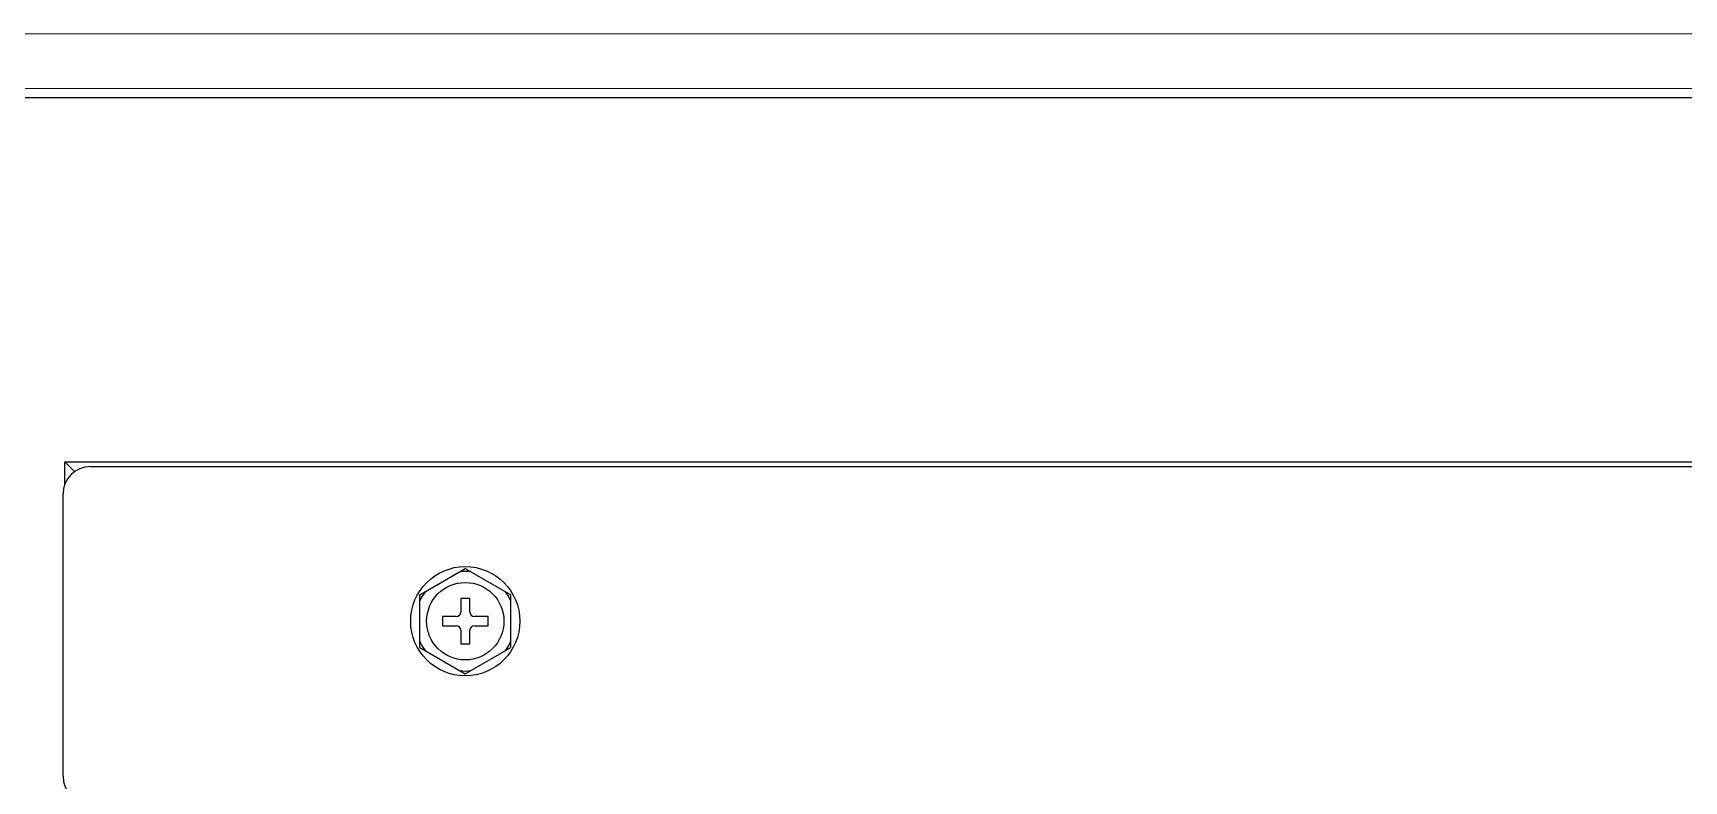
# Model space of a CAD drawing. Header units: millimetres. Extents: x 55614 to 110757, y -66981 to -47484.
# Drawn here: x 77694.9 to 77876.3, y -54546.2 to -54464.1 of the extents above; entities that cross this region are included whole.
import ezdxf

# ---------------------------------------------------------------- set-up
doc = ezdxf.new("R2010")
doc.units = ezdxf.units.MM
for name, color, linetype in [('2401-00437-S-M6-16HWM_0', 7, 'Continuous'), ('4212-62832_1_0', 7, 'Continuous'), ('4212-98011_2_3_0', 7, 'Continuous'), ('4212-Y040801_1_1_0', 7, 'Continuous'), ('4215-0412-2-1_0', 7, 'Continuous'), ('YT-50-01_AF0_1_B_0', 7, 'Continuous'), ('YT-50-01_AF0_2_B_0', 7, 'Continuous')]:
    doc.layers.add(name, color=color, linetype=linetype)
doc.layers.add('THICK', color=7, linetype='Continuous', lineweight=0)

# ---------------------------------------------------------------- blocks, each defined once
blk = doc.blocks.new('RU67I6756')
at = {"layer": '2401-00437-S-M6-16HWM_0', "color": 0, "linetype": 'Continuous'}
for p, q in [((24438.23, 16611.06), (24443.23, 16613.95)), ((24443.23, 16613.95), (24448.23, 16611.06)), ((24438.23, 16605.29), (24438.23, 16611.06)), ((24442.73, 16610.67), (24442.73, 16609.17)), ((24443.73, 16610.67), (24442.73, 16610.67)), ((24443.73, 16609.17), (24443.73, 16610.67)), ((24448.23, 16605.29), (24448.23, 16611.06)), ((24440.73, 16608.67), (24440.73, 16607.67)), ((24442.23, 16608.67), (24440.73, 16608.67)), ((24445.73, 16608.67), (24444.23, 16608.67)), ((24445.73, 16607.67), (24445.73, 16608.67)), ((24440.73, 16607.67), (24442.23, 16607.67)), ((24442.73, 16607.17), (24442.73, 16605.67)), ((24443.73, 16605.67), (24443.73, 16607.17)), ((24444.23, 16607.67), (24445.73, 16607.67)), ((24438.23, 16605.29), (24443.23, 16602.4)), ((24442.73, 16605.67), (24443.73, 16605.67)), ((24443.23, 16602.4), (24448.23, 16605.29))]:
    blk.add_line(p, q, dxfattribs=at)
for radius in [6, 4.25]:
    blk.add_circle((24443.23, 16608.17), radius, dxfattribs=at)
for centre, radius, start, end in [((24443.23, 16608.17), 5.47, 84.0076, 95.9924), ((24443.23, 16608.17), 5.47, 144.0076, 155.9924), ((24443.23, 16608.17), 5.47, 24.0076, 35.9924), ((24442.23, 16609.17), 0.5, 270, 0), ((24444.23, 16609.17), 0.5, 180, 270), ((24442.23, 16607.17), 0.5, 0, 90), ((24444.23, 16607.17), 0.5, 90, 180), ((24443.23, 16608.17), 5.47, 204.0076, 215.9924), ((24443.23, 16608.17), 5.47, 324.0076, 335.9924), ((24443.23, 16608.17), 5.47, 264.0076, 275.9924)]:
    blk.add_arc(centre, radius, start, end, dxfattribs=at)
at = {"layer": '4212-62832_1_0', "color": 0, "linetype": 'Continuous'}
blk.add_line((24325.93, 16665.67), (25160.53, 16665.67), dxfattribs=at)
at = {"layer": '4212-98011_2_3_0', "color": 0, "linetype": 'Continuous'}
blk.add_line((24337.73, 16666.66), (25148.73, 16666.75), dxfattribs=at)
at = {"layer": '4212-Y040801_1_1_0', "color": 0, "linetype": 'Continuous'}
blk.add_line((24315.73, 16672.66), (25170.73, 16672.76), dxfattribs=at)
at = {"layer": '4215-0412-2-1_0', "color": 0, "linetype": 'Continuous'}
for p, q in [((24402.03, 16625.15), (25088.09, 16625.15)), ((24399.03, 16591.15), (24399.03, 16622.15))]:
    blk.add_line(p, q, dxfattribs=at)
for centre, start, end in [((24402.03, 16622.15), 90, 180), ((24402.03, 16591.15), 180, 270)]:
    blk.add_arc(centre, 3, start, end, dxfattribs=at)
at = {"layer": 'YT-50-01_AF0_1_B_0', "color": 0, "linetype": 'Continuous'}
for p, q in [((24400.3, 16624.6), (24399.23, 16625.67)), ((24399.23, 16625.67), (25087.23, 16625.67))]:
    blk.add_line(p, q, dxfattribs=at)
at = {"layer": 'YT-50-01_AF0_2_B_0', "color": 0, "linetype": 'Continuous'}
for p in [(24399.23, 16623.22), (24400.3, 16624.6)]:
    blk.add_line(p, (24399.23, 16625.67), dxfattribs=at)

msp = doc.modelspace()

# ---------------------------------------------------------------- block references
at = {"layer": 'THICK', "lineweight": -3}
msp.add_blockref('RU67I6756', (53299.141, -71136.859), dxfattribs=at)

doc.saveas('drawing.dxf')
